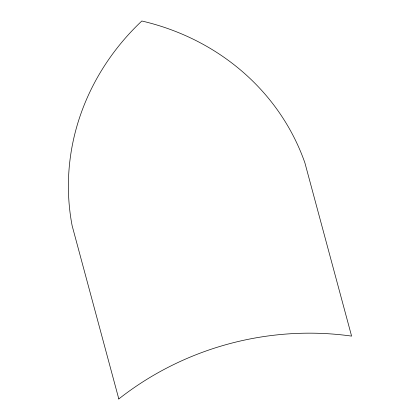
<?xml version="1.0" encoding="UTF-8"?>
<svg xmlns="http://www.w3.org/2000/svg" width="420" height="420" viewBox="0 0 420 420"><rect width="100%" height="100%" fill="white"/><g stroke="black" fill="none" stroke-linecap="round" stroke-linejoin="round"><path stroke-width="0.63" d="M118.823 399L72.14 225.724A241.736 224.915 -15.4 0 1 141.834 21A241.736 224.915 -15.4 0 1 304.889 162.829L351.593 336.105A289.312 269.183 -15.4 0 0 118.787 398.963"/></g></svg>
